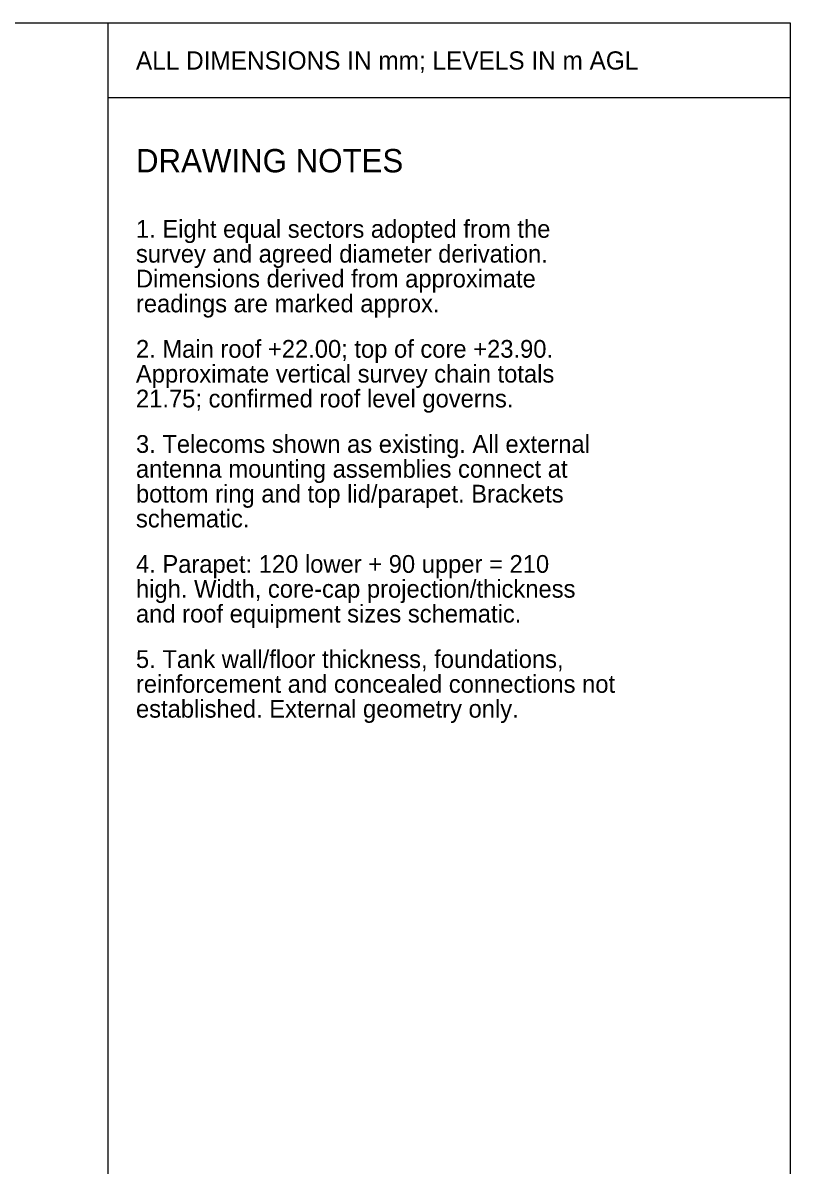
# Paper-space layout '02 Elevations and 3D' of a CAD drawing. Header units: millimetres. Extents: x 5 to 415, y 7 to 290.
# Drawn here: x 332.9 to 415, y 167.6 to 290 of the extents above; entities that cross this region are included whole.
import ezdxf

# ---------------------------------------------------------------- set-up
doc = ezdxf.new("R2010")
doc.units = ezdxf.units.MM
doc.layers.add('SHEET', color=7, linetype='Continuous')
doc.layers.add('TEXT', color=7, linetype='Continuous')

# ---------------------------------------------------------------- blocks, each defined once
blk = doc.blocks.new('SHEET_02')
at = {"layer": 'SHEET', "lineweight": 18}
for p, q in [((5, 290), (415, 290)), ((342, 290), (342, 7)), ((415, 290), (415, 7)), ((342, 282), (415, 282))]:
    blk.add_line(p, q, dxfattribs=at)
at = {"layer": 'TEXT'}
for s, height, p in [('ALL DIMENSIONS IN mm; LEVELS IN m AGL', 1.95, (345, 285)), ('DRAWING NOTES', 2.5, (345, 274)), ('1. Eight equal sectors adopted from the', 1.9, (345, 267)), ('survey and agreed diameter derivation.', 1.9, (345, 264.34)), ('Dimensions derived from approximate', 1.9, (345, 261.68)), ('readings are marked approx.', 1.9, (345, 259.02)), ('2. Main roof +22.00; top of core +23.90.', 1.9, (345, 254.16)), ('Approximate vertical survey chain totals', 1.9, (345, 251.5)), ('21.75; confirmed roof level governs.', 1.9, (345, 248.84)), ('3. Telecoms shown as existing. All external', 1.9, (345, 243.98)), ('antenna mounting assemblies connect at', 1.9, (345, 241.32)), ('bottom ring and top lid/parapet. Brackets', 1.9, (345, 238.66)), ('schematic.', 1.9, (345, 236)), ('4. Parapet: 120 lower + 90 upper = 210', 1.9, (345, 231.14)), ('high. Width, core-cap projection/thickness', 1.9, (345, 228.48)), ('and roof equipment sizes schematic.', 1.9, (345, 225.82)), ('5. Tank wall/floor thickness, foundations,', 1.9, (345, 220.96)), ('reinforcement and concealed connections not', 1.9, (345, 218.3)), ('established. External geometry only.', 1.9, (345, 215.64))]:
    blk.add_text(s, height=height, dxfattribs=at).set_placement(p)

psp = doc.layouts.new('02 Elevations and 3D')

# ---------------------------------------------------------------- block references
psp.add_blockref('SHEET_02', (0, 0))

doc.saveas('drawing.dxf')
